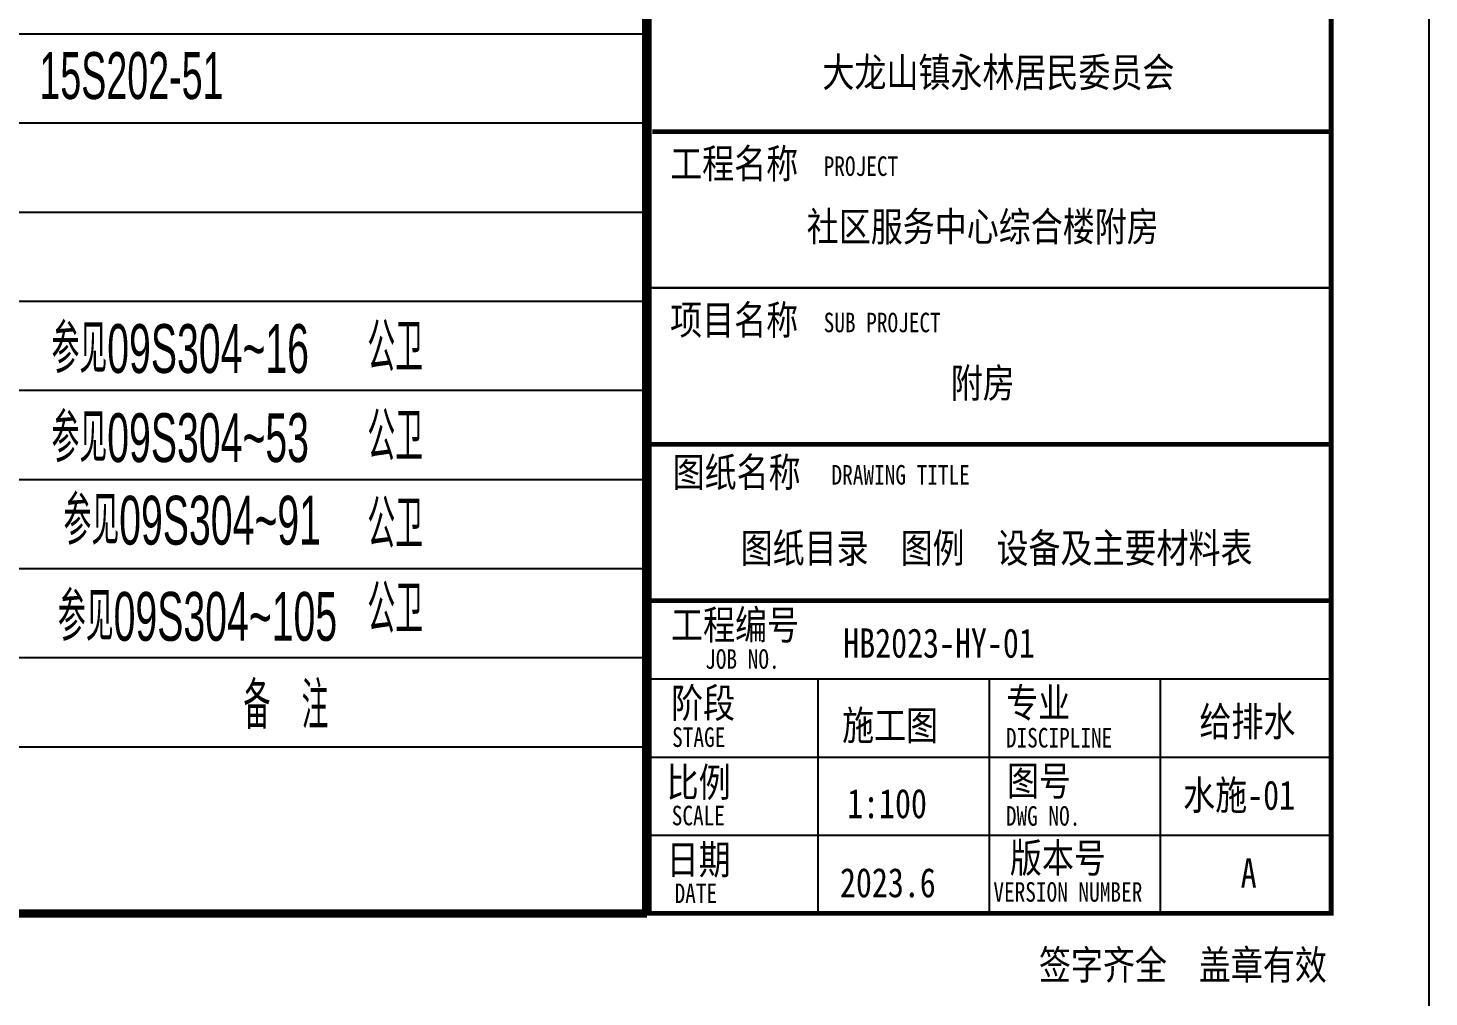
# Model space of a CAD drawing. Header units: inches. Extents: x -1293886 to -986005, y -15154 to 203628.
# Drawn here: x -1226565 to -1212234, y 161772 to 171688 of the extents above; entities that cross this region are included whole.
import ezdxf
from ezdxf.enums import TextEntityAlignment as Align

# ---------------------------------------------------------------- set-up
doc = ezdxf.new("R2010")
doc.units = ezdxf.units.IN
doc.header["$LTSCALE"] = 100
doc.header["$MEASUREMENT"] = 0
doc.layers.get('0').update_dxf_attribs({"color": 252})
doc.layers.add('nb-plugin', color=7, linetype='Continuous', true_color=0xffffff)
for name, color, linetype in [('TK', 142, 'Continuous'), ('W_DIM', 4, 'Continuous'), ('XM', 7, 'Continuous'), ('图框', 7, 'Continuous')]:
    doc.layers.add(name, color=color, linetype=linetype)
doc.styles.add('DIM_FONT', font='bzxw.shx', dxfattribs={"width": 0.55, "bigfont": 'bzhz.shx'})
doc.styles.add('HYZT1', font='SimSun.ttf', dxfattribs={"width": 0.8})

# ---------------------------------------------------------------- blocks, each defined once
blk = doc.blocks.new('nb-594-420-1-100-6f99b91a-e467-43db-8012-df1a07f009e1')
at = {"layer": 'W_DIM', "color": 7, "true_color": 0xffffff}
blk.add_lwpolyline([(0, 0), (0, 42000), (59400, 42000), (59400, 0)], close=True, dxfattribs=at)
blk = doc.blocks.new('A$C05385F37')
at = {"layer": 'TK'}
for p, q in [((-1000, -34600), (-8000, -34600)), ((-7944, -34600), (-1000, -34600)), ((-8000, -36200), (-1000, -36200)), ((-8000, -36200), (-1000, -36200)), ((-1000, -36200), (-8000, -36200)), ((-8000, -36200), (-1000, -36200)), ((-8000, -36200), (-2830, -36200)), ((-8000, -36200), (-1000, -36200)), ((-8000, -36200), (-1000, -36200)), ((-8000, -38600), (-1000, -38600)), ((-8000, -38600), (-1000, -38600)), ((-6250, -38600), (-6250, -41000)), ((-4500, -38600), (-4500, -41000)), ((-2750, -38600), (-2750, -41000)), ((-8000, -39400), (-1000, -39400)), ((-8000, -40200), (-1000, -40200))]:
    blk.add_line(p, q, dxfattribs=at)
for points, const_width in [([(-8000, -1000), (-8000, -41000)], 100), ([(-1000, -33000), (-7944, -33000)], 50), ([(-8000, -36200), (-1000, -36200)], 50), ([(-7944, -36200), (-1000, -36200)], 50), ([(-8000, -37800), (-1000, -37800)], 50)]:
    blk.add_lwpolyline(points, dxfattribs=dict(at, const_width=const_width))
at = {"layer": 'TK', "style": 'HYZT1', "width": 0.8}
for s, height, p in [('工程名称', 300, (-7762, -33477)), ('PROJECT', 200, (-6192, -33453)), ('项目名称', 300, (-7762, -35077)), ('SUB PROJECT', 200, (-6192, -35053)), ('图纸名称', 300, (-7737, -36636)), ('DRAWING TITLE', 200, (-6112, -36612)), ('工程编号', 300, (-7753, -38197)), ('JOB NO.', 200, (-7404, -38497)), ('阶段', 300, (-7753, -38997)), ('专业', 300, (-4325, -38995)), ('STAGE', 200, (-7742, -39297)), ('DISCIPLINE', 200, (-4328, -39303)), ('比例', 300, (-7798, -39809)), ('图号', 300, (-4317, -39795)), ('SCALE', 200, (-7746, -40099)), ('DWG NO.', 200, (-4328, -40103)), ('日期', 300, (-7798, -40600)), ('版本号', 300, (-4287, -40582)), ('DATE', 200, (-7717, -40895)), ('VERSION NUMBER', 200, (-4456, -40881)), ('签字齐全  盖章有效', 300, (-3990, -41678))]:
    blk.add_text(s, height=height, dxfattribs=at).set_placement(p)

msp = doc.modelspace()

# ---------------------------------------------------------------- linework, layer by layer
for p, q in [((-1240787.8, 171628.7), (-1220233.8, 171628.7)), ((-1240787.8, 170716.7), (-1220233.8, 170716.7)), ((-1240787.8, 169804.7), (-1220233.8, 169804.7)), ((-1240787.8, 168892.7), (-1220233.8, 168892.7)), ((-1240787.8, 167980.7), (-1220233.8, 167980.7)), ((-1240787.8, 167068.7), (-1220233.8, 167068.7)), ((-1240787.8, 166156.7), (-1220233.8, 166156.7)), ((-1240787.8, 165244.7), (-1220233.8, 165244.7)), ((-1240787.8, 164332.7), (-1220233.8, 164332.7))]:
    msp.add_line(p, q)
at = {"const_width": 85.3}
msp.add_lwpolyline([(-1220233.8, 162627.7), (-1240787.8, 162627.7), (-1240787.8, 198076.2), (-1220233.8, 198076.2)], dxfattribs=at)
at = {"layer": '图框', "color": 4}
msp.add_lwpolyline([(-1271633.8, 161627.7), (-1271633.8, 203627.7), (-1212233.8, 203627.7), (-1212233.8, 161627.7)], close=True, dxfattribs=at)
at = {"layer": '图框', "color": 4, "const_width": 50}
msp.add_lwpolyline([(-1269133.8, 162627.7), (-1269133.8, 202627.7), (-1213233.8, 202627.7), (-1213233.8, 162627.7)], close=True, dxfattribs=at)

# ---------------------------------------------------------------- block references
at = {"color": 4}
msp.add_blockref('A$C05385F37', (-1212233.8, 203627.7), dxfattribs=at)
at = {"layer": 'nb-plugin'}
msp.add_blockref('nb-594-420-1-100-6f99b91a-e467-43db-8012-df1a07f009e1', (-1271633.8, 161627.7), dxfattribs=at)

# ---------------------------------------------------------------- texts
at = {"style": 'DIM_FONT', "width": 0.6}
for s, height, p in [('15S202-51', 480, (-1226448.8, 170961.6)), ('参见09S304~16', 500, (-1226324.5, 168158)), ('公卫', 500, (-1223093.7, 168171.6)), ('参见09S304~53', 500, (-1226324.5, 167246)), ('公卫', 500, (-1223093.7, 167259.6)), ('参见09S304~91', 500, (-1226202, 166400.9)), ('公卫', 500, (-1223093.7, 166364)), ('参见09S304~105', 500, (-1226259, 165416.9)), ('公卫', 500, (-1223093.7, 165494.5))]:
    msp.add_text(s, height=height, dxfattribs=at).set_placement(p)
msp.add_text('备   注', height=480, dxfattribs=at).set_placement((-1223926, 164515.1), align=Align.CENTER)
at = {"layer": 'XM', "style": 'HYZT1', "width": 0.8}
for s, p in [('大龙山镇永林居民委员会 ', (-1216556.5, 171234.6)), ('社区服务中心综合楼附房', (-1216798.5, 169655.5)), ('附房', (-1216798.5, 168055.5))]:
    msp.add_text(s, height=300, dxfattribs=at).set_placement(p, align=Align.MIDDLE_CENTER)
for s, p in [('图纸目录  图例  设备及主要材料表', (-1219275, 166216.4)), ('HB2023-HY-01', (-1218225.2, 165243.7)), ('施工图', (-1218237.2, 164401.3)), ('给排水', (-1214582.4, 164440.9)), ('水施-01', (-1214748.4, 163687.4)), ('1:100', (-1218185.8, 163601.6)), ('2023.6', (-1218258.9, 162791.8)), ('A', (-1214159.9, 162891.4))]:
    msp.add_text(s, height=300, dxfattribs=at).set_placement(p)

doc.saveas('drawing.dxf')
